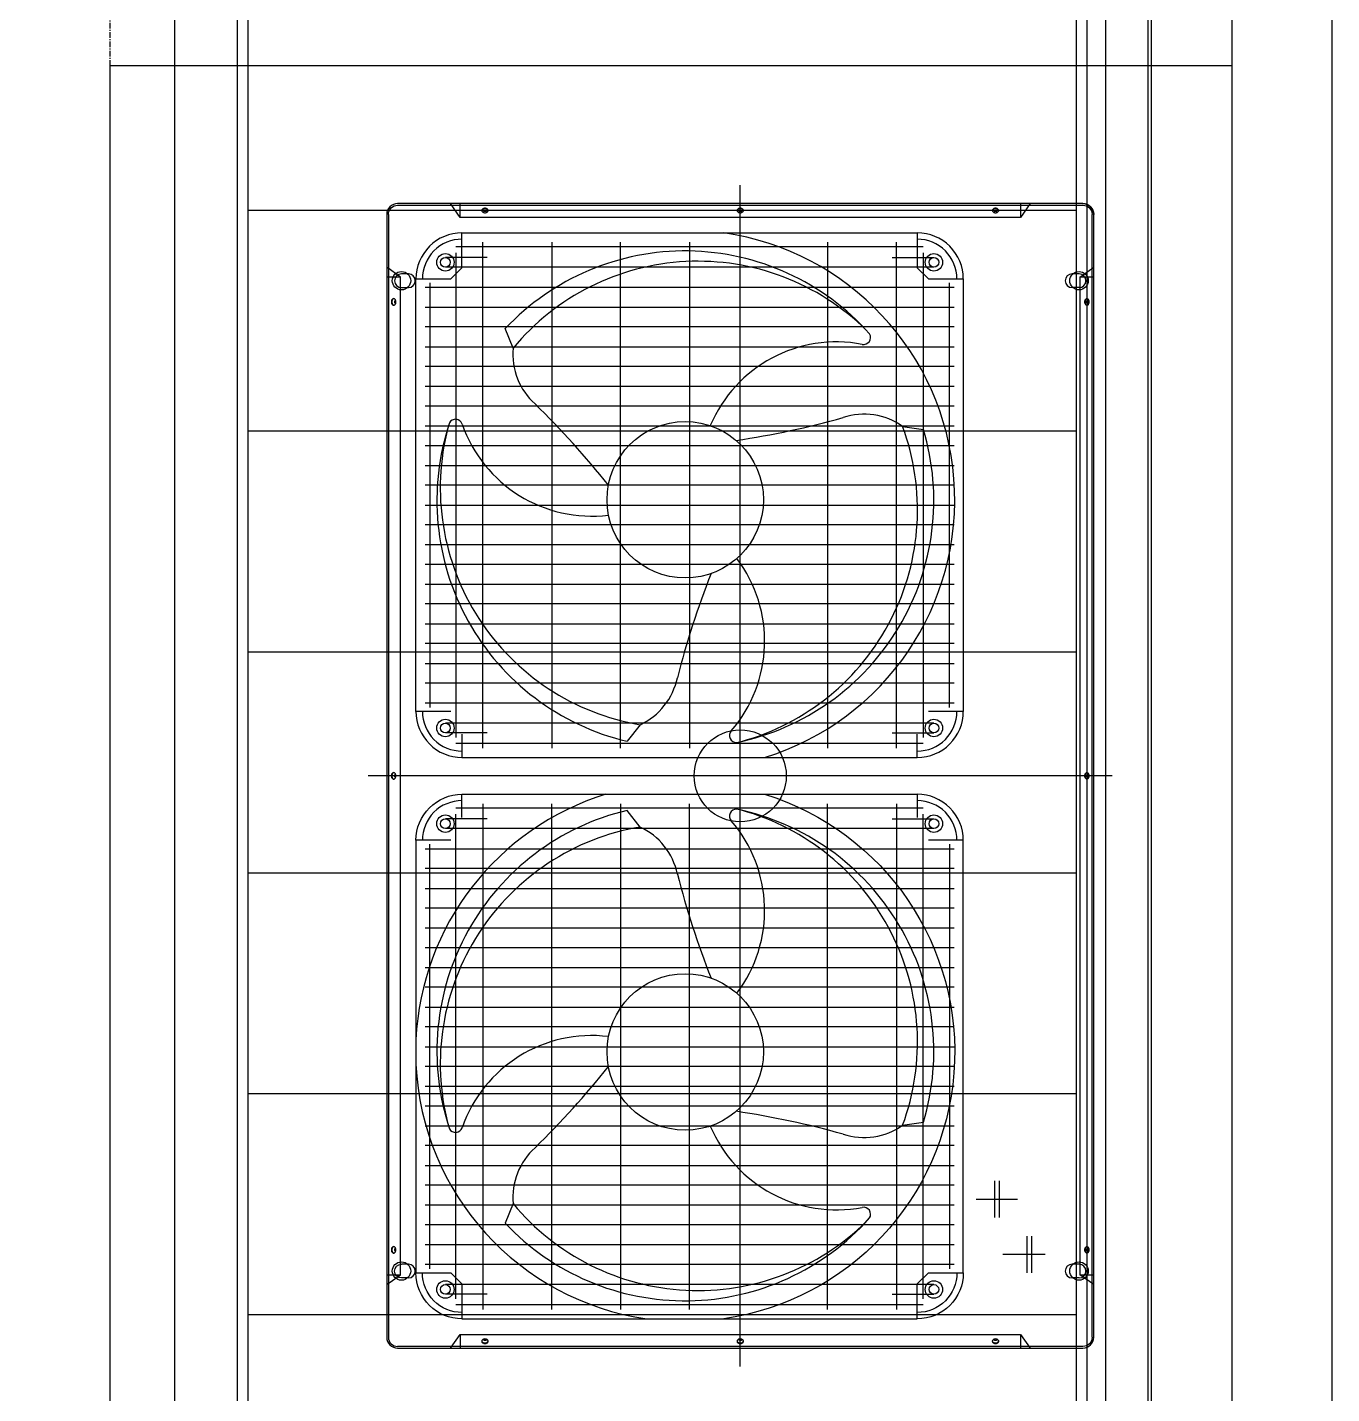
# Model space of a CAD drawing. Header units: millimetres. Extents: x 0 to 126150, y 0 to 89100.
# Drawn here: x 79834 to 81251, y 30889 to 32373 of the extents above; entities that cross this region are included whole.
import ezdxf

# ---------------------------------------------------------------- set-up
doc = ezdxf.new("R2010")
doc.units = ezdxf.units.MM
doc.header["$LTSCALE"] = 0.2
doc.linetypes.add('CENTER', pattern=[50.8, 31.75, -6.35, 6.35, -6.35])
doc.layers.add('A_建築', color=8, linetype='Continuous')
doc.layers.add('A_通芯', color=8, linetype='CENTER', plot=False)

msp = doc.modelspace()

# ---------------------------------------------------------------- linework, layer by layer
at = {"layer": 'A_建築', "lineweight": -3}
for points in [[(79993.55, 44814.81), (79993.55, 17334.81), (31843.54, 17334.81)], [(81051.47, 40003.62), (81051.47, 26416.56)], [(81251.47, 36329.85), (81251.47, 26416.56)], [(79993.55, 28824.81), (81055.54, 28824.81), (81055.54, 34624.81), (81005.54, 34624.81), (81005.54, 28874.81), (79993.55, 28874.81)], [(79993.55, 28894.82), (80985.54, 28894.82), (80985.54, 34624.81), (80973.54, 34624.81), (80973.54, 28906.81), (79993.55, 28906.81)], [(79993.55, 30444.82), (80073.54, 30444.82), (80073.54, 34624.81), (80061.54, 34624.81), (80061.54, 30456.82), (79993.55, 30456.82)], [(81142.84, 34081.39), (81142.84, 25191.82), (79993.55, 25191.82)], [(79923.55, 25191.82), (79923.55, 32331.81), (81142.84, 32331.81)], [(80608.54, 30918.22), (80608.54, 32201.81)], [(80073.54, 32174.81), (80973.54, 32174.81)], [(80981.04, 32181.82), (80236.05, 32181.82)], [(80236.05, 32180.02), (80981.04, 32180.02)], [(80304.05, 32166.81), (80293.43, 32181.82)], [(80913.05, 32181.82), (80913.05, 32166.81), (80304.05, 32166.81), (80304.05, 32181.82)], [(80334.52, 32174.03), (80334.4, 32174.45), (80334.17, 32174.85), (80333.85, 32175.23), (80333.45, 32175.55), (80332.97, 32175.81), (80332.43, 32176.02), (80331.85, 32176.16), (80331.25, 32176.22), (80330.64, 32176.21), (80330.04, 32176.12), (80329.47, 32175.96), (80328.96, 32175.74), (80328.5, 32175.45), (80328.12, 32175.11), (80327.83, 32174.73), (80327.63, 32174.32), (80327.56, 32174.03)], [(80333, 32172.34), (80332.82, 32172.57), (80332.58, 32172.77), (80332.3, 32172.95), (80331.98, 32173.08), (80331.63, 32173.18), (80331.26, 32173.23), (80330.89, 32173.23), (80330.51, 32173.19), (80330.16, 32173.1), (80329.83, 32172.98), (80329.54, 32172.81), (80329.29, 32172.61), (80329.11, 32172.38), (80329.09, 32172.36)], [(80612.02, 32174.03), (80611.9, 32174.45), (80611.67, 32174.85), (80611.35, 32175.23), (80610.95, 32175.55), (80610.47, 32175.81), (80609.93, 32176.02), (80609.35, 32176.16), (80608.75, 32176.22), (80608.14, 32176.21), (80607.54, 32176.12), (80606.98, 32175.96), (80606.46, 32175.74), (80606, 32175.45), (80605.62, 32175.11), (80605.33, 32174.73), (80605.13, 32174.32), (80605.06, 32174.03)], [(80610.5, 32172.34), (80610.32, 32172.57), (80610.09, 32172.77), (80609.8, 32172.95), (80609.48, 32173.08), (80609.14, 32173.18), (80608.76, 32173.23), (80608.39, 32173.23), (80608.02, 32173.19), (80607.66, 32173.1), (80607.33, 32172.98), (80607.04, 32172.81), (80606.8, 32172.61), (80606.61, 32172.38), (80606.59, 32172.36)], [(80889.52, 32174.03), (80889.4, 32174.45), (80889.17, 32174.85), (80888.86, 32175.23), (80888.45, 32175.55), (80887.98, 32175.81), (80887.43, 32176.02), (80886.86, 32176.16), (80886.25, 32176.22), (80885.65, 32176.21), (80885.04, 32176.12), (80884.48, 32175.96), (80883.96, 32175.74), (80883.51, 32175.45), (80883.12, 32175.11), (80882.83, 32174.73), (80882.63, 32174.32), (80882.56, 32174.03)], [(80888, 32172.34), (80887.83, 32172.57), (80887.59, 32172.78), (80887.3, 32172.95), (80886.98, 32173.08), (80886.63, 32173.18), (80886.26, 32173.23), (80885.88, 32173.23), (80885.52, 32173.19), (80885.16, 32173.1), (80884.83, 32172.98), (80884.55, 32172.81), (80884.3, 32172.61), (80884.11, 32172.38), (80884.08, 32172.35)], [(80923.65, 32181.82), (80913.05, 32166.81)], [(80224.25, 32170.01), (80224.25, 30950.02)], [(80226.04, 32170.01), (80226.04, 30950.02)], [(80991.04, 30950.02), (80991.04, 32170.01)], [(80992.85, 30950.02), (80992.85, 32170.01)], [(80293.98, 31630.02), (80256.04, 31630.02), (80256.04, 32100.01), (80293.98, 32100.01), (80306.04, 32112.01), (80306.04, 32150.02), (80801.04, 32150.02), (80801.04, 32112.01), (80813.04, 32100.01)], [(80807.54, 32134.77), (80299.54, 32134.77)], [(80299.54, 32128.26), (80299.54, 31601.76)], [(80328.54, 31590.26), (80328.54, 32139.76)], [(80403.55, 32139.76), (80403.55, 31590.26)], [(80478.54, 31590.26), (80478.54, 32139.76)], [(80553.54, 32139.76), (80553.54, 31590.26)], [(80703.54, 32139.76), (80703.54, 31590.26)], [(80778.55, 31590.26), (80778.55, 32139.76)], [(80807.54, 32128.26), (80807.54, 31601.76)], [(80224.25, 31018.01), (80239.25, 31018.01), (80239.25, 32102.01), (80224.25, 32112.62)], [(80819.05, 32112.77), (80288.03, 32112.77)], [(80333.55, 32123.27), (80288.04, 32123.27)], [(80773.54, 32123.27), (80819.03, 32123.27)], [(80977.84, 32102.01), (80992.85, 32112.62)], [(80239.25, 32102.01), (80224.25, 32102.01)], [(80247.79, 32105.51), (80240.29, 32105.51)], [(80813.11, 32100.01), (80851.04, 32100.01), (80851.04, 31630.02), (80813.11, 31630.02)], [(80976.79, 32105.51), (80969.29, 32105.51)], [(80992.85, 32102.01), (80977.84, 32102.01), (80977.84, 31018.01)], [(80240.29, 32090.52), (80247.79, 32090.52)], [(80841.04, 32090.76), (80266.04, 32090.76)], [(80271.05, 32095.77), (80271.05, 31634.26)], [(80836.05, 31634.26), (80836.05, 32095.77)], [(80976.79, 32090.52), (80969.29, 32090.52)], [(80232.02, 32078.49), (80231.61, 32078.37), (80231.2, 32078.14), (80230.83, 32077.82), (80230.52, 32077.42), (80230.25, 32076.94), (80230.04, 32076.4), (80229.9, 32075.82), (80229.84, 32075.22), (80229.85, 32074.61), (80229.94, 32074.02), (80230.1, 32073.45), (80230.32, 32072.93), (80230.61, 32072.47), (80230.94, 32072.09), (80231.33, 32071.8), (80231.74, 32071.61), (80232.02, 32071.53)], [(80233.71, 32076.97), (80233.48, 32076.79), (80233.27, 32076.55), (80233.1, 32076.27), (80232.97, 32075.95), (80232.87, 32075.6), (80232.82, 32075.23), (80232.82, 32074.86), (80232.86, 32074.49), (80232.95, 32074.13), (80233.07, 32073.8), (80233.24, 32073.52), (80233.44, 32073.27), (80233.67, 32073.07), (80233.71, 32073.05)], [(80266.04, 32069.26), (80841.04, 32069.26)], [(80983.37, 32073.05), (80983.6, 32073.23), (80983.81, 32073.47), (80983.98, 32073.75), (80984.12, 32074.07), (80984.22, 32074.42), (80984.26, 32074.79), (80984.26, 32075.17), (80984.22, 32075.54), (80984.14, 32075.89), (80984.01, 32076.22), (80983.84, 32076.51), (80983.64, 32076.75), (80983.41, 32076.94), (80983.39, 32076.96)], [(80985.07, 32071.53), (80985.48, 32071.66), (80985.89, 32071.88), (80986.26, 32072.2), (80986.57, 32072.6), (80986.84, 32073.08), (80987.05, 32073.62), (80987.19, 32074.2), (80987.25, 32074.8), (80987.24, 32075.41), (80987.15, 32076.01), (80986.99, 32076.58), (80986.77, 32077.1), (80986.48, 32077.55), (80986.15, 32077.93), (80985.76, 32078.22), (80985.35, 32078.42), (80985.07, 32078.49)], [(80841.04, 32047.77), (80266.04, 32047.77)], [(80361.61, 32024.76), (80353.09, 32046.02)], [(80266.04, 32026.27), (80841.04, 32026.27)], [(80841.04, 32004.76), (80266.04, 32004.76)], [(80266.04, 31983.27), (80841.04, 31983.27)], [(80841.04, 31961.76), (80266.04, 31961.76)], [(80073.54, 31934.81), (80973.54, 31934.81)], [(80266.04, 31940.26), (80841.04, 31940.26)], [(80784.99, 31939.7), (80807.66, 31936.45)], [(80841.04, 31918.77), (80266.04, 31918.77)], [(80266.04, 31897.26), (80841.04, 31897.26)], [(80841.04, 31875.76), (80266.04, 31875.76)], [(80266.04, 31854.27), (80841.04, 31854.27)], [(80841.04, 31832.77), (80266.04, 31832.77)], [(80266.04, 31811.26), (80841.04, 31811.26)], [(80841.04, 31789.77), (80266.04, 31789.77)], [(80266.04, 31768.26), (80841.04, 31768.26)], [(80841.04, 31746.76), (80266.04, 31746.76)], [(80266.04, 31725.27), (80841.04, 31725.27)], [(80841.04, 31703.77), (80266.04, 31703.77)], [(80073.54, 31694.81), (80973.54, 31694.81)], [(80266.04, 31682.26), (80841.04, 31682.26)], [(80841.04, 31660.77), (80266.04, 31660.77)], [(80266.04, 31639.27), (80841.04, 31639.27)], [(80819.05, 31617.26), (80288.03, 31617.26)], [(80333.55, 31606.76), (80288.04, 31606.76)], [(80499.63, 31615.58), (80485.49, 31597.57)], [(80773.54, 31606.76), (80819.03, 31606.76)], [(80807.54, 31595.26), (80299.54, 31595.26)], [(80306.04, 31605.26), (80306.04, 31580.01), (80801.04, 31580.01), (80801.04, 31605.26)], [(80232.02, 31563.49), (80231.61, 31563.37), (80231.2, 31563.15), (80230.83, 31562.83), (80230.52, 31562.42), (80230.25, 31561.94), (80230.04, 31561.41), (80229.9, 31560.83), (80229.84, 31560.22), (80229.85, 31559.62), (80229.94, 31559.02), (80230.1, 31558.45), (80230.32, 31557.93), (80230.61, 31557.47), (80230.94, 31557.1), (80231.33, 31556.81), (80231.74, 31556.61), (80232.02, 31556.54)], [(80233.71, 31561.98), (80233.48, 31561.8), (80233.27, 31561.56), (80233.1, 31561.28), (80232.97, 31560.96), (80232.87, 31560.61), (80232.82, 31560.24), (80232.82, 31559.86), (80232.86, 31559.49), (80232.95, 31559.14), (80233.07, 31558.81), (80233.24, 31558.52), (80233.44, 31558.28), (80233.67, 31558.08), (80233.69, 31558.06)], [(80983.37, 31558.05), (80983.6, 31558.24), (80983.81, 31558.47), (80983.98, 31558.75), (80984.12, 31559.08), (80984.22, 31559.43), (80984.26, 31559.79), (80984.26, 31560.17), (80984.22, 31560.54), (80984.14, 31560.89), (80984.01, 31561.22), (80983.84, 31561.51), (80983.64, 31561.76), (80983.41, 31561.95), (80983.39, 31561.97)], [(80985.07, 31556.54), (80985.48, 31556.66), (80985.89, 31556.89), (80986.26, 31557.21), (80986.57, 31557.61), (80986.84, 31558.09), (80987.05, 31558.62), (80987.19, 31559.2), (80987.25, 31559.81), (80987.24, 31560.42), (80987.15, 31561.01), (80986.99, 31561.58), (80986.77, 31562.1), (80986.48, 31562.56), (80986.15, 31562.93), (80985.76, 31563.23), (80985.35, 31563.42), (80985.07, 31563.49)], [(81012.84, 31560.02), (80204.24, 31560.02)], [(80306.04, 31514.77), (80306.04, 31540.01), (80801.04, 31540.01), (80801.04, 31514.77)], [(80807.54, 31524.76), (80299.54, 31524.76)], [(80299.54, 30991.76), (80299.54, 31518.26)], [(80328.54, 31529.76), (80328.54, 30980.26)], [(80403.55, 30980.26), (80403.55, 31529.76)], [(80478.54, 31529.76), (80478.54, 30980.26)], [(80499.63, 31504.45), (80485.49, 31522.46)], [(80553.54, 30980.26), (80553.54, 31529.76)], [(80703.54, 30980.26), (80703.54, 31529.76)], [(80778.55, 31529.76), (80778.55, 30980.26)], [(80807.54, 30991.76), (80807.54, 31518.26)], [(80819.05, 31502.77), (80288.03, 31502.77)], [(80333.55, 31513.26), (80288.04, 31513.26)], [(80773.54, 31513.26), (80819.03, 31513.26)], [(80293.98, 31490.01), (80256.04, 31490.01), (80256.04, 31020.02), (80293.98, 31020.02), (80306.04, 31008.01), (80306.04, 30970.02), (80801.04, 30970.02), (80801.04, 31008.01), (80813.04, 31020.02)], [(80813.11, 31020.02), (80851.04, 31020.02), (80851.04, 31490.01), (80813.11, 31490.01)], [(80266.04, 31480.76), (80841.04, 31480.76)], [(80271.05, 31024.26), (80271.05, 31485.77)], [(80836.05, 31485.77), (80836.05, 31024.26)], [(80841.04, 31459.26), (80266.04, 31459.26)], [(80073.54, 31454.81), (80973.54, 31454.81)], [(80266.04, 31437.76), (80841.04, 31437.76)], [(80841.04, 31416.27), (80266.04, 31416.27)], [(80266.04, 31394.76), (80841.04, 31394.76)], [(80841.04, 31373.26), (80266.04, 31373.26)], [(80266.04, 31351.77), (80841.04, 31351.77)], [(80841.04, 31330.26), (80266.04, 31330.26)], [(80266.04, 31308.76), (80841.04, 31308.76)], [(80841.04, 31287.27), (80266.04, 31287.27)], [(80266.04, 31265.76), (80841.04, 31265.76)], [(80841.04, 31244.26), (80266.04, 31244.26)], [(80266.04, 31222.77), (80841.04, 31222.77)], [(80073.54, 31214.81), (80973.54, 31214.81)], [(80841.04, 31201.27), (80266.04, 31201.27)], [(80266.04, 31179.76), (80841.04, 31179.76)], [(80784.99, 31180.33), (80807.66, 31183.58)], [(80841.04, 31158.27), (80266.04, 31158.27)], [(80266.04, 31136.76), (80841.04, 31136.76)], [(80885.04, 31120.02), (80885.04, 31080.02)], [(80890.05, 31120.02), (80890.05, 31080.02)], [(80841.04, 31115.26), (80266.04, 31115.26)], [(80266.04, 31093.77), (80841.04, 31093.77)], [(80361.61, 31095.27), (80353.09, 31074.01)], [(80865.04, 31100.01), (80910.04, 31100.01)], [(80841.04, 31072.26), (80266.04, 31072.26)], [(80920.04, 31060.01), (80920.04, 31020.02)], [(80925.04, 31060.01), (80925.04, 31020.02)], [(80232.02, 31048.49), (80231.61, 31048.37), (80231.2, 31048.15), (80230.83, 31047.83), (80230.52, 31047.42), (80230.25, 31046.94), (80230.04, 31046.41), (80229.9, 31045.83), (80229.84, 31045.22), (80229.85, 31044.62), (80229.94, 31044.02), (80230.1, 31043.45), (80230.32, 31042.93), (80230.61, 31042.47), (80230.94, 31042.1), (80231.33, 31041.81), (80231.74, 31041.61), (80232.02, 31041.54)], [(80233.71, 31046.98), (80233.48, 31046.8), (80233.27, 31046.56), (80233.1, 31046.28), (80232.97, 31045.96), (80232.87, 31045.61), (80232.82, 31045.24), (80232.82, 31044.86), (80232.86, 31044.49), (80232.95, 31044.14), (80233.07, 31043.81), (80233.24, 31043.52), (80233.44, 31043.28), (80233.67, 31043.08), (80233.69, 31043.06)], [(80266.04, 31050.76), (80841.04, 31050.76)], [(80983.37, 31043.05), (80983.6, 31043.24), (80983.81, 31043.48), (80983.98, 31043.76), (80984.12, 31044.08), (80984.22, 31044.43), (80984.26, 31044.8), (80984.26, 31045.17), (80984.22, 31045.54), (80984.14, 31045.9), (80984.01, 31046.23), (80983.84, 31046.51), (80983.64, 31046.76), (80983.41, 31046.95), (80983.37, 31046.97)], [(80985.07, 31041.54), (80985.48, 31041.66), (80985.89, 31041.89), (80986.26, 31042.21), (80986.57, 31042.61), (80986.84, 31043.09), (80987.05, 31043.62), (80987.19, 31044.2), (80987.25, 31044.81), (80987.24, 31045.42), (80987.15, 31046.01), (80986.99, 31046.58), (80986.77, 31047.1), (80986.48, 31047.56), (80986.15, 31047.93), (80985.76, 31048.23), (80985.35, 31048.42), (80985.07, 31048.49)], [(80247.79, 31029.51), (80240.29, 31029.51)], [(80841.04, 31029.27), (80266.04, 31029.27)], [(80940.04, 31040.01), (80894.16, 31040.01)], [(80976.79, 31029.51), (80969.29, 31029.51)], [(80224.25, 31007.41), (80239.25, 31018.01)], [(80247.79, 31014.52), (80240.29, 31014.52)], [(80976.79, 31014.52), (80969.29, 31014.52)], [(80992.85, 31007.41), (80977.84, 31018.01), (80992.85, 31018.01)], [(80819.05, 31007.27), (80288.03, 31007.27)], [(80333.55, 30996.76), (80288.04, 30996.76)], [(80807.54, 30985.26), (80299.54, 30985.26)], [(80773.54, 30996.76), (80819.03, 30996.76)], [(80073.54, 30974.81), (80973.54, 30974.81)], [(80293.43, 30938.22), (80304.05, 30953.22), (80304.05, 30938.22)], [(80304.05, 30953.22), (80913.05, 30953.22), (80913.05, 30938.22)], [(80913.05, 30953.22), (80923.65, 30938.22)], [(80981.04, 30940.01), (80236.05, 30940.01)], [(80236.05, 30938.22), (80981.04, 30938.22)], [(80327.56, 30946), (80327.68, 30945.58), (80327.91, 30945.17), (80328.22, 30944.8), (80328.63, 30944.48), (80329.11, 30944.21), (80329.65, 30944.01), (80330.23, 30943.87), (80330.83, 30943.81), (80331.43, 30943.82), (80332.04, 30943.91), (80332.6, 30944.06), (80333.12, 30944.29), (80333.58, 30944.58), (80333.96, 30944.92), (80334.25, 30945.29), (80334.45, 30945.7), (80334.52, 30946)], [(80329.08, 30947.69), (80329.25, 30947.46), (80329.49, 30947.25), (80329.78, 30947.08), (80330.1, 30946.94), (80330.45, 30946.85), (80330.82, 30946.8), (80331.2, 30946.79), (80331.56, 30946.83), (80331.92, 30946.92), (80332.25, 30947.05), (80332.53, 30947.22), (80332.78, 30947.42), (80332.97, 30947.65), (80333, 30947.68)], [(80605.06, 30946), (80605.18, 30945.58), (80605.41, 30945.17), (80605.73, 30944.8), (80606.13, 30944.48), (80606.61, 30944.21), (80607.15, 30944.01), (80607.73, 30943.87), (80608.33, 30943.81), (80608.94, 30943.82), (80609.54, 30943.91), (80610.11, 30944.06), (80610.62, 30944.29), (80611.08, 30944.58), (80611.46, 30944.92), (80611.75, 30945.29), (80611.95, 30945.7), (80612.02, 30946)], [(80606.58, 30947.69), (80606.76, 30947.46), (80606.99, 30947.26), (80607.28, 30947.08), (80607.6, 30946.94), (80607.95, 30946.85), (80608.32, 30946.8), (80608.69, 30946.79), (80609.07, 30946.83), (80609.42, 30946.92), (80609.75, 30947.05), (80610.04, 30947.22), (80610.28, 30947.42), (80610.47, 30947.65), (80610.49, 30947.67)], [(80882.56, 30946), (80882.68, 30945.58), (80882.91, 30945.17), (80883.23, 30944.8), (80883.63, 30944.48), (80884.11, 30944.21), (80884.66, 30944.01), (80885.23, 30943.87), (80885.83, 30943.81), (80886.44, 30943.82), (80887.04, 30943.91), (80887.61, 30944.06), (80888.12, 30944.29), (80888.58, 30944.58), (80888.97, 30944.92), (80889.25, 30945.29), (80889.45, 30945.7), (80889.52, 30946)], [(80884.08, 30947.69), (80884.26, 30947.46), (80884.5, 30947.26), (80884.78, 30947.08), (80885.1, 30946.94), (80885.45, 30946.85), (80885.82, 30946.8), (80886.19, 30946.79), (80886.57, 30946.83), (80886.92, 30946.92), (80887.25, 30947.05), (80887.54, 30947.22), (80887.79, 30947.42), (80887.98, 30947.65), (80888, 30947.67)]]:
    msp.add_lwpolyline(points, dxfattribs=at)
for points in [[(80236.05, 32181.81, 0.414214), (80224.25, 32170.01)], [(80236.05, 32181.81, 0.4142136), (80224.25, 32170.01)], [(80226.05, 32170.01, -0.4142136), (80236.05, 32180.01, 0.4142136)], [(80992.84, 32170.01, 0.4142137), (80981.04, 32181.81)], [(80981.04, 32181.81, -0.4142136), (80992.84, 32170.01, 0.4142136)], [(80981.04, 32180.01, -0.4142136), (80991.04, 32170.01, 0.4142136)], [(80306.04, 32150.01, 0.4142136), (80256.04, 32100.01)], [(80306.04, 32143.08, 0.4142136), (80262.97, 32100.01)], [(80635.05, 31580.01, 0.8001959), (80590.54, 32150.02)], [(80851.04, 32100.01, 0.4142136), (80801.04, 32150.01)], [(80844.11, 32100.01, 0.4142136), (80801.04, 32143.08)], [(80749.21, 32040.27, 0.4400519), (80353.08, 32046.02)], [(80745.54, 32044.31, 0.4390516), (80361.61, 32024.76)], [(80240.29, 32105.52, 1), (80240.29, 32090.52)], [(80247.79, 32090.52, 1), (80247.79, 32105.52)], [(80969.29, 32105.52, 1), (80969.29, 32090.52)], [(80976.79, 32090.52, 1), (80976.79, 32105.52)], [(80741.22, 32028.87, 0.6502383), (80749.21, 32040.27)], [(80361.61, 32024.76, 0.237242), (80385.55, 31964.06)], [(80741.23, 32028.87, 0.353799), (80575.97, 31940.54)], [(80465.22, 31875.76, 0.0306932), (80385.56, 31964.06)], [(80604.14, 31924.48, 0.0306931), (80720.44, 31949.32)], [(80784.98, 31939.7, 0.237242), (80720.44, 31949.31)], [(80292.41, 31943.5, 0.4400519), (80485.49, 31597.57)], [(80290.74, 31938.29, 0.4390514), (80499.63, 31615.58)], [(80306.26, 31942.28, 0.6502383), (80292.4, 31943.5)], [(80306.27, 31942.28, 0.353799), (80465.39, 31843.33)], [(80604.61, 31596.28, 0.4400519), (80807.65, 31936.45)], [(80609.96, 31597.44, 0.4390515), (80784.99, 31939.7)], [(80598.74, 31608.89, 0.353799), (80604.87, 31796.18)], [(80576.87, 31779.8, 0.0306931), (80540.23, 31666.67)], [(80499.62, 31615.58, 0.2372421), (80540.22, 31666.67)], [(80256.04, 31630.02, 0.4142136), (80306.04, 31580.02)], [(80262.97, 31630.02, 0.4142136), (80306.04, 31586.94)], [(80801.04, 31580.02, 0.4142136), (80851.04, 31630.02)], [(80801.04, 31586.94, 0.4142136), (80844.11, 31630.02)], [(80598.73, 31608.89, 0.6502382), (80604.61, 31596.28)], [(80462.43, 31540.02, 0.316621), (80256.04, 31273.27)], [(80256.04, 31490.01, -0.4142136), (80306.04, 31540.01, 0.4142136)], [(80306.04, 31533.08, 0.4142136), (80262.97, 31490.01)], [(80635.05, 31540.02, -0.8001958), (80590.54, 30970.01, 0.8001958)], [(80851.04, 31490.01, 0.4142136), (80801.04, 31540.01)], [(80844.11, 31490.01, 0.4142136), (80801.04, 31533.08)], [(80485.49, 31522.46, 0.440052), (80292.41, 31176.53)], [(80604.61, 31523.75, 0.6502383), (80598.73, 31511.13)], [(80807.65, 31183.58, 0.4400519), (80604.61, 31523.75)], [(80784.99, 31180.33, 0.4390515), (80609.96, 31522.59)], [(80499.63, 31504.45, 0.4390516), (80290.74, 31181.74)], [(80540.22, 31453.36, 0.237242), (80499.62, 31504.45)], [(80604.87, 31323.85, 0.353799), (80598.74, 31511.14)], [(80540.23, 31453.36, 0.0306931), (80576.87, 31340.23)], [(80465.39, 31276.7, 0.3537989), (80306.27, 31177.75)], [(80256.04, 31246.76, 0.3600267), (80506.92, 30970.02)], [(80385.56, 31155.97, 0.0306932), (80465.22, 31244.26)], [(80720.44, 31170.72, 0.0306932), (80604.14, 31195.55)], [(80292.4, 31176.53, 0.6502384), (80306.26, 31177.75)], [(80575.97, 31179.49, 0.3537989), (80741.23, 31091.16)], [(80720.44, 31170.72, 0.237242), (80784.98, 31180.33)], [(80385.55, 31155.97, 0.237242), (80361.61, 31095.26)], [(80361.61, 31095.27, 0.4390516), (80745.54, 31075.71)], [(80749.21, 31079.76, 0.6502383), (80741.22, 31091.16)], [(80353.08, 31074.01, 0.4400519), (80749.21, 31079.76)], [(80240.29, 31014.51, -1), (80240.29, 31029.51, 1)], [(80247.79, 31014.51, 1), (80247.79, 31029.51)], [(80969.29, 31029.51, 1), (80969.29, 31014.51)], [(80976.79, 31014.51, 1), (80976.79, 31029.51)], [(80306.04, 30970.02, -0.4142136), (80256.04, 31020.02, 0.4142136)], [(80306.04, 30976.94, -0.4142136), (80262.97, 31020.02, 0.4142136)], [(80851.04, 31020.02, -0.4142136), (80801.04, 30970.02, 0.4142136)], [(80844.11, 31020.02, -0.4142136), (80801.04, 30976.94, 0.4142136)], [(80224.25, 30950.02, 0.414214), (80236.05, 30938.22)], [(80224.25, 30950.02, 0.4142136), (80236.05, 30938.22)], [(80226.05, 30950.02, 0.4142136), (80236.05, 30940.02)], [(80981.04, 30938.22, 0.4142137), (80992.84, 30950.02)], [(80991.04, 30950.02, -0.4142136), (80981.04, 30940.02, 0.4142136)], [(80981.04, 30938.22, 0.4142136), (80992.84, 30950.02)]]:
    msp.add_lwpolyline(points, format="xyb", dxfattribs=at)
for points in [[(80334.54, 32174.31), (80334.49, 32174.74), (80334.33, 32175.16), (80334.07, 32175.55), (80333.72, 32175.9), (80333.29, 32176.21), (80332.79, 32176.46), (80332.24, 32176.64), (80331.64, 32176.75), (80331.04, 32176.79), (80330.43, 32176.75), (80329.84, 32176.64), (80329.28, 32176.46), (80328.79, 32176.21), (80328.35, 32175.9), (80328.01, 32175.55), (80327.75, 32175.16), (80327.59, 32174.74), (80327.54, 32174.31), (80327.59, 32173.88), (80327.75, 32173.47), (80328.01, 32173.07), (80328.35, 32172.72), (80328.79, 32172.42), (80329.28, 32172.17), (80329.84, 32171.99), (80330.43, 32171.88), (80331.04, 32171.84), (80331.64, 32171.88), (80332.24, 32171.99), (80332.79, 32172.17), (80333.29, 32172.42), (80333.72, 32172.72), (80334.07, 32173.07), (80334.33, 32173.47), (80334.49, 32173.88)], [(80612.04, 32174.31), (80611.99, 32174.74), (80611.83, 32175.16), (80611.57, 32175.55), (80611.23, 32175.9), (80610.79, 32176.21), (80610.29, 32176.46), (80609.74, 32176.64), (80609.15, 32176.75), (80608.54, 32176.79), (80607.94, 32176.75), (80607.34, 32176.64), (80606.79, 32176.46), (80606.29, 32176.21), (80605.86, 32175.9), (80605.51, 32175.55), (80605.25, 32175.16), (80605.09, 32174.74), (80605.04, 32174.31), (80605.09, 32173.88), (80605.25, 32173.47), (80605.51, 32173.07), (80605.86, 32172.72), (80606.29, 32172.42), (80606.79, 32172.17), (80607.34, 32171.99), (80607.94, 32171.88), (80608.54, 32171.84), (80609.15, 32171.88), (80609.74, 32171.99), (80610.29, 32172.17), (80610.79, 32172.42), (80611.23, 32172.72), (80611.57, 32173.07), (80611.83, 32173.47), (80611.99, 32173.88)], [(80889.54, 32174.31), (80889.49, 32174.74), (80889.33, 32175.16), (80889.08, 32175.55), (80888.73, 32175.9), (80888.29, 32176.21), (80887.8, 32176.46), (80887.24, 32176.64), (80886.65, 32176.75), (80886.04, 32176.79), (80885.44, 32176.75), (80884.84, 32176.64), (80884.29, 32176.46), (80883.79, 32176.21), (80883.36, 32175.9), (80883.01, 32175.55), (80882.75, 32175.16), (80882.59, 32174.74), (80882.54, 32174.31), (80882.59, 32173.88), (80882.75, 32173.47), (80883.01, 32173.07), (80883.36, 32172.72), (80883.79, 32172.42), (80884.29, 32172.17), (80884.84, 32171.99), (80885.44, 32171.88), (80886.04, 32171.84), (80886.65, 32171.88), (80887.24, 32171.99), (80887.8, 32172.17), (80888.29, 32172.42), (80888.73, 32172.72), (80889.08, 32173.07), (80889.33, 32173.47), (80889.49, 32173.88)], [(80231.75, 32071.51), (80232.17, 32071.56), (80232.59, 32071.72), (80232.99, 32071.98), (80233.34, 32072.33), (80233.64, 32072.76), (80233.89, 32073.26), (80234.08, 32073.81), (80234.18, 32074.4), (80234.22, 32075.01), (80234.18, 32075.62), (80234.08, 32076.21), (80233.89, 32076.76), (80233.64, 32077.26), (80233.34, 32077.69), (80232.99, 32078.04), (80232.59, 32078.3), (80232.17, 32078.46), (80231.75, 32078.51), (80231.32, 32078.46), (80230.9, 32078.3), (80230.51, 32078.04), (80230.15, 32077.69), (80229.85, 32077.26), (80229.61, 32076.76), (80229.42, 32076.21), (80229.31, 32075.62), (80229.27, 32075.01), (80229.31, 32074.4), (80229.42, 32073.81), (80229.61, 32073.26), (80229.85, 32072.76), (80230.15, 32072.33), (80230.51, 32071.98), (80230.9, 32071.72), (80231.32, 32071.56)], [(80985.34, 32078.51), (80984.92, 32078.46), (80984.5, 32078.3), (80984.11, 32078.04), (80983.75, 32077.69), (80983.45, 32077.26), (80983.2, 32076.76), (80983.02, 32076.21), (80982.91, 32075.62), (80982.87, 32075.01), (80982.91, 32074.4), (80983.02, 32073.81), (80983.2, 32073.26), (80983.45, 32072.76), (80983.75, 32072.33), (80984.11, 32071.98), (80984.5, 32071.72), (80984.92, 32071.56), (80985.34, 32071.51), (80985.77, 32071.56), (80986.19, 32071.72), (80986.58, 32071.98), (80986.94, 32072.33), (80987.24, 32072.76), (80987.49, 32073.26), (80987.67, 32073.81), (80987.78, 32074.4), (80987.82, 32075.01), (80987.78, 32075.62), (80987.67, 32076.21), (80987.49, 32076.76), (80987.24, 32077.26), (80986.94, 32077.69), (80986.58, 32078.04), (80986.19, 32078.3), (80985.77, 32078.46)], [(80231.75, 31556.52), (80232.17, 31556.57), (80232.59, 31556.73), (80232.99, 31556.98), (80233.34, 31557.34), (80233.64, 31557.77), (80233.89, 31558.27), (80234.08, 31558.82), (80234.18, 31559.41), (80234.22, 31560.02), (80234.18, 31560.63), (80234.08, 31561.22), (80233.89, 31561.77), (80233.64, 31562.27), (80233.34, 31562.7), (80232.99, 31563.05), (80232.59, 31563.31), (80232.17, 31563.47), (80231.75, 31563.51), (80231.32, 31563.47), (80230.9, 31563.31), (80230.51, 31563.05), (80230.15, 31562.7), (80229.85, 31562.27), (80229.61, 31561.77), (80229.42, 31561.22), (80229.31, 31560.63), (80229.27, 31560.02), (80229.31, 31559.41), (80229.42, 31558.82), (80229.61, 31558.27), (80229.85, 31557.77), (80230.15, 31557.34), (80230.51, 31556.98), (80230.9, 31556.73), (80231.32, 31556.57)], [(80985.34, 31556.52), (80985.77, 31556.57), (80986.19, 31556.73), (80986.58, 31556.98), (80986.94, 31557.34), (80987.24, 31557.77), (80987.49, 31558.27), (80987.67, 31558.82), (80987.78, 31559.41), (80987.82, 31560.02), (80987.78, 31560.63), (80987.67, 31561.22), (80987.49, 31561.77), (80987.24, 31562.27), (80986.94, 31562.7), (80986.58, 31563.05), (80986.19, 31563.31), (80985.77, 31563.47), (80985.34, 31563.51), (80984.92, 31563.47), (80984.5, 31563.31), (80984.11, 31563.05), (80983.75, 31562.7), (80983.45, 31562.27), (80983.2, 31561.77), (80983.02, 31561.22), (80982.91, 31560.63), (80982.87, 31560.02), (80982.91, 31559.41), (80983.02, 31558.82), (80983.2, 31558.27), (80983.45, 31557.77), (80983.75, 31557.34), (80984.11, 31556.98), (80984.5, 31556.73), (80984.92, 31556.57)], [(80232.17, 31041.57), (80232.59, 31041.73), (80232.99, 31041.98), (80233.34, 31042.34), (80233.64, 31042.77), (80233.89, 31043.27), (80234.08, 31043.82), (80234.18, 31044.41), (80234.22, 31045.02), (80234.18, 31045.63), (80234.08, 31046.22), (80233.89, 31046.77), (80233.64, 31047.27), (80233.34, 31047.7), (80232.99, 31048.05), (80232.59, 31048.31), (80232.17, 31048.46), (80231.75, 31048.51), (80231.32, 31048.46), (80230.9, 31048.31), (80230.51, 31048.05), (80230.15, 31047.7), (80229.85, 31047.27), (80229.61, 31046.77), (80229.42, 31046.22), (80229.31, 31045.63), (80229.27, 31045.02), (80229.31, 31044.41), (80229.42, 31043.82), (80229.61, 31043.27), (80229.85, 31042.77), (80230.15, 31042.34), (80230.51, 31041.98), (80230.9, 31041.73), (80231.32, 31041.57), (80231.75, 31041.52)], [(80985.34, 31041.52), (80985.77, 31041.57), (80986.19, 31041.73), (80986.58, 31041.98), (80986.94, 31042.34), (80987.24, 31042.77), (80987.49, 31043.27), (80987.67, 31043.82), (80987.78, 31044.41), (80987.82, 31045.02), (80987.78, 31045.63), (80987.67, 31046.22), (80987.49, 31046.77), (80987.24, 31047.27), (80986.94, 31047.7), (80986.58, 31048.05), (80986.19, 31048.31), (80985.77, 31048.46), (80985.34, 31048.51), (80984.92, 31048.46), (80984.5, 31048.31), (80984.11, 31048.05), (80983.75, 31047.7), (80983.45, 31047.27), (80983.2, 31046.77), (80983.02, 31046.22), (80982.91, 31045.63), (80982.87, 31045.02), (80982.91, 31044.41), (80983.02, 31043.82), (80983.2, 31043.27), (80983.45, 31042.77), (80983.75, 31042.34), (80984.11, 31041.98), (80984.5, 31041.73), (80984.92, 31041.57)], [(80334.54, 30945.71), (80334.49, 30946.15), (80334.33, 30946.56), (80334.07, 30946.95), (80333.72, 30947.31), (80333.29, 30947.61), (80332.79, 30947.86), (80332.24, 30948.04), (80331.64, 30948.15), (80331.04, 30948.19), (80330.43, 30948.15), (80329.84, 30948.04), (80329.28, 30947.86), (80328.79, 30947.61), (80328.35, 30947.31), (80328.01, 30946.95), (80327.75, 30946.56), (80327.59, 30946.15), (80327.54, 30945.71), (80327.59, 30945.28), (80327.75, 30944.87), (80328.01, 30944.48), (80328.35, 30944.12), (80328.79, 30943.82), (80329.28, 30943.57), (80329.84, 30943.39), (80330.43, 30943.28), (80331.04, 30943.24), (80331.64, 30943.28), (80332.24, 30943.39), (80332.79, 30943.57), (80333.29, 30943.82), (80333.72, 30944.12), (80334.07, 30944.48), (80334.33, 30944.87), (80334.49, 30945.28)], [(80612.04, 30945.71), (80611.99, 30946.15), (80611.83, 30946.56), (80611.57, 30946.95), (80611.23, 30947.31), (80610.79, 30947.61), (80610.29, 30947.86), (80609.74, 30948.04), (80609.15, 30948.15), (80608.54, 30948.19), (80607.94, 30948.15), (80607.34, 30948.04), (80606.79, 30947.86), (80606.29, 30947.61), (80605.86, 30947.31), (80605.51, 30946.95), (80605.25, 30946.56), (80605.09, 30946.15), (80605.04, 30945.71), (80605.09, 30945.28), (80605.25, 30944.87), (80605.51, 30944.48), (80605.86, 30944.12), (80606.29, 30943.82), (80606.79, 30943.57), (80607.34, 30943.39), (80607.94, 30943.28), (80608.54, 30943.24), (80609.15, 30943.28), (80609.74, 30943.39), (80610.29, 30943.57), (80610.79, 30943.82), (80611.23, 30944.12), (80611.57, 30944.48), (80611.83, 30944.87), (80611.99, 30945.28)], [(80889.54, 30945.71), (80889.49, 30946.15), (80889.33, 30946.56), (80889.08, 30946.95), (80888.73, 30947.31), (80888.29, 30947.61), (80887.8, 30947.86), (80887.24, 30948.04), (80886.65, 30948.15), (80886.04, 30948.19), (80885.44, 30948.15), (80884.84, 30948.04), (80884.29, 30947.86), (80883.79, 30947.61), (80883.36, 30947.31), (80883.01, 30946.95), (80882.75, 30946.56), (80882.59, 30946.15), (80882.54, 30945.71), (80882.59, 30945.28), (80882.75, 30944.87), (80883.01, 30944.48), (80883.36, 30944.12), (80883.79, 30943.82), (80884.29, 30943.57), (80884.84, 30943.39), (80885.44, 30943.28), (80886.04, 30943.24), (80886.65, 30943.28), (80887.24, 30943.39), (80887.8, 30943.57), (80888.29, 30943.82), (80888.73, 30944.12), (80889.08, 30944.48), (80889.33, 30944.87), (80889.49, 30945.28)]]:
    msp.add_lwpolyline(points, close=True, dxfattribs=at)
for centre, radius in [((80288.04, 32118.01), 9.5), ((80819.05, 32118.01), 9.5), ((80288.04, 32118.01), 5.25), ((80819.05, 32118.01), 5.25), ((80240.29, 32098.02), 10), ((80976.79, 32098.02), 10), ((80548.74, 31860.01), 85), ((80288.04, 31612.01), 9.5), ((80819.05, 31612.01), 9.5), ((80288.04, 31612.01), 5.25), ((80608.54, 31560.02), 50), ((80819.05, 31612.01), 5.25), ((80288.04, 31508.02), 9.5), ((80819.05, 31508.02), 9.5), ((80288.04, 31508.02), 5.25), ((80819.05, 31508.02), 5.25), ((80548.74, 31260.02), 85), ((80240.29, 31022.01), 10), ((80976.79, 31022.01), 10), ((80288.04, 31002.01), 9.5), ((80288.04, 31002.01), 5.25), ((80819.05, 31002.01), 9.5), ((80819.05, 31002.01), 5.25)]:
    msp.add_circle(centre, radius, dxfattribs=at)
at = {"layer": 'A_通芯'}
msp.add_line((79923.55, 7195.51), (79923.55, 50618.35), dxfattribs=at)

doc.saveas('drawing.dxf')
